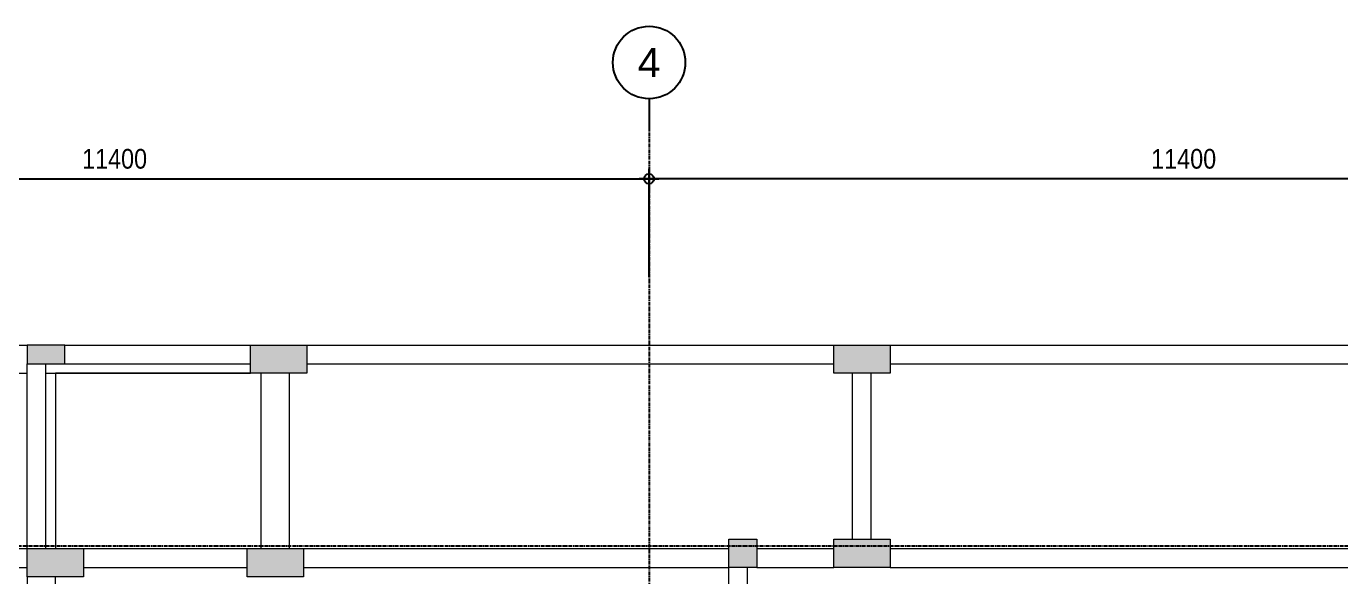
# Model space of a CAD drawing. Header units: millimetres. Extents: x -153298 to 620751, y -313239 to 250031.
# Drawn here: x 23924 to 37940, y -82274 to -76404 of the extents above; entities that cross this region are included whole.
import ezdxf
from ezdxf.enums import TextEntityAlignment as Align

# ---------------------------------------------------------------- set-up
doc = ezdxf.new("R2010")
doc.units = ezdxf.units.MM
doc.linetypes.add('CENTER', pattern=[2, 1.25, -0.25, 0.25, -0.25])
doc.linetypes.add('XKITLINE00', pattern=[0])
doc.layers.get('DEFPOINTS').update_dxf_attribs({"color": 250})
for name, color, linetype in [('000 - EXISTING_CONCRETE_MAIN_COLOR_1', 1, 'Continuous'), ('S-DIM', 7, 'Continuous'), ('Stan-Dim', 8, 'Continuous')]:
    doc.layers.add(name, color=color, linetype=linetype)
doc.layers.add('Part', color=2, linetype='Continuous', lineweight=0)
doc.styles.add('ROMANS', font='arial.ttf', dxfattribs={"width": 0.85})
doc.dimstyles.new('Dim-Cen', dxfattribs={"dimtxt": 3, "dimasz": 1, "dimexe": 0, "dimexo": 2.5, "dimgap": 1.5, "dimtad": 1, "dimdec": 0, "dimzin": 1, "dimdsep": 46, "dimtxsty": 'ROMANS', "dimblk": 'CEN1', "dimcen": 0.09, "dimclrd": 1, "dimclre": 250, "dimclrt": 3, "dimadec": 0, "dimazin": 0, "dimtfac": 1, "dimtdec": 0, "dimtofl": 0, "dimtmove": 2, "dimatfit": 3, "dimfxl": 1, "dimtfill": 1, "dimtfillclr": 256, "dimtolj": 1, "dimtzin": 0, "dimarcsym": 0})

# ---------------------------------------------------------------- blocks, each defined once
blk = doc.blocks.new('*A2121')
at = {"layer": 'Part'}
blk.add_hatch(color=256, dxfattribs=at).paths.add_polyline_path([(275.23, 162.74), (275.23, 165.14), (280.03, 165.14), (280.03, 162.74)], flags=17)
blk = doc.blocks.new('*A2323')
at = {"layer": 'Part'}
blk.add_hatch(color=256, dxfattribs=at).paths.add_polyline_path([(266.28, 162.74), (266.28, 165.14), (268.68, 165.14), (268.68, 162.74)], flags=17)
blk = doc.blocks.new('*A2828')
at = {"layer": 'Part'}
blk.add_hatch(color=256, dxfattribs=at).paths.add_polyline_path([(275.23, 179.3), (275.23, 181.7), (280.03, 181.7), (280.03, 179.3)], flags=17)
blk = doc.blocks.new('*A2929')
at = {"layer": 'Part'}
blk.add_hatch(color=256, dxfattribs=at).paths.add_polyline_path([(225.48, 179.3), (225.48, 181.7), (230.28, 181.7), (230.28, 179.3)], flags=17)
blk = doc.blocks.new('*A3030')
at = {"layer": 'Part'}
blk.add_hatch(color=256, dxfattribs=at).paths.add_polyline_path([(206.43, 161.94), (206.43, 164.34), (211.23, 164.34), (211.23, 161.94)], flags=17)
blk = doc.blocks.new('*A3131')
at = {"layer": 'Part'}
blk.add_hatch(color=256, dxfattribs=at).paths.add_polyline_path([(225.2, 161.94), (225.2, 164.34), (230, 164.34), (230, 161.94)], flags=17)
blk = doc.blocks.new('*A3232')
at = {"layer": 'Part'}
blk.add_hatch(color=256, dxfattribs=at).paths.add_polyline_path([(206.43, 180.1), (206.43, 181.7), (209.63, 181.7), (209.63, 180.1)], flags=17)
blk = doc.blocks.new('*A264261')
at = {"layer": '000 - EXISTING_CONCRETE_MAIN_COLOR_1', "linetype": 'XKITLINE00', "lineweight": 0}
for p, q in [((209.632, 181.703982), (225.48, 181.703982)), ((230.28, 181.703982), (275.232, 181.703982)), ((280.032, 181.703982), (320.68, 181.703982)), ((206.432, 164.344025), (206.432, 180.103982)), ((208.032, 164.344025), (208.032, 180.103982)), ((209.632, 180.103982), (225.48, 180.103982)), ((230.28, 180.103982), (275.232, 180.103982)), ((280.032, 180.103982), (320.68, 180.103982)), ((211.232, 164.344025), (225.2, 164.344025)), ((230, 164.344025), (266.28, 164.344025)), ((268.68, 164.344025), (275.232, 164.344025)), ((280.032, 164.344025), (320.68, 164.344025)), ((211.232, 162.744025), (225.2, 162.744025)), ((230, 162.744025), (266.28, 162.744025)), ((268.68, 162.744025), (275.232, 162.744025)), ((280.032, 162.744025), (320.68, 162.744025))]:
    blk.add_line(p, q, dxfattribs=at)
blk = doc.blocks.new('*A315309')
at = {"layer": '000 - EXISTING_CONCRETE_MAIN_COLOR_1', "linetype": 'XKITLINE00', "lineweight": 0}
for p, q in [((206.441991, 150.654666), (206.441991, 161.944025)), ((208.841991, 150.654666), (208.841991, 161.944025)), ((206.441991, 139.784027), (206.441991, 148.134666)), ((208.841991, 139.784027), (208.841991, 148.134666))]:
    blk.add_line(p, q, dxfattribs=at)
blk = doc.blocks.new('*A317311')
at = {"layer": '000 - EXISTING_CONCRETE_MAIN_COLOR_1', "linetype": 'XKITLINE00', "lineweight": 0}
for p, q in [((225.48, 179.303982), (208.832, 179.303982)), ((208.832, 179.303982), (208.832, 164.344025))]:
    blk.add_line(p, q, dxfattribs=at)
blk = doc.blocks.new('*A318312')
at = {"layer": 'Part', "linetype": 'XKITLINE00', "lineweight": 0}
for p, q in [((275.232, 165.144025), (280.032, 165.144025)), ((275.232, 162.744025), (275.232, 165.144025)), ((280.032, 165.144025), (280.032, 162.744025)), ((280.032, 162.744025), (275.232, 162.744025))]:
    blk.add_line(p, q, dxfattribs=at)
blk = doc.blocks.new('*A320314')
at = {"layer": 'Part', "linetype": 'XKITLINE00', "lineweight": 0}
for p, q in [((266.28, 165.144025), (268.68, 165.144025)), ((266.28, 162.744025), (266.28, 165.144025)), ((268.68, 165.144025), (268.68, 162.744025)), ((268.68, 162.744025), (266.28, 162.744025))]:
    blk.add_line(p, q, dxfattribs=at)
blk = doc.blocks.new('*A322316')
at = {"layer": '000 - EXISTING_CONCRETE_MAIN_COLOR_1', "linetype": 'XKITLINE00', "lineweight": 0}
for p, q in [((266.28, 139.784027), (266.28, 162.743982)), ((267.88, 139.784027), (267.88, 162.743982))]:
    blk.add_line(p, q, dxfattribs=at)
blk = doc.blocks.new('*A333327')
at = {"layer": '000 - EXISTING_CONCRETE_MAIN_COLOR_1', "linetype": 'XKITLINE00', "lineweight": 0}
for p, q in [((276.832, 165.144025), (276.832, 179.303982)), ((278.432, 165.144025), (278.432, 179.303982))]:
    blk.add_line(p, q, dxfattribs=at)
blk = doc.blocks.new('*A691680')
at = {"layer": '000 - EXISTING_CONCRETE_MAIN_COLOR_1', "linetype": 'XKITLINE00', "lineweight": 0}
for p, q in [((203.64, 181.703982), (203.64, 179.303982)), ((203.64, 181.703982), (206.432, 181.703982)), ((203.64, 179.303982), (206.432, 179.303982)), ((208.032, 179.303982), (225.48, 179.303982))]:
    blk.add_line(p, q, dxfattribs=at)
blk = doc.blocks.new('*A692681')
at = {"layer": '000 - EXISTING_CONCRETE_MAIN_COLOR_1', "linetype": 'XKITLINE00', "lineweight": 0}
for p, q in [((208.032, 179.303982), (208.832, 179.303982)), ((208.832, 179.303982), (208.832, 164.344025))]:
    blk.add_line(p, q, dxfattribs=at)
blk = doc.blocks.new('*A699688')
at = {"layer": '000 - EXISTING_CONCRETE_MAIN_COLOR_1', "linetype": 'XKITLINE00', "lineweight": 0}
for p, q in [((226.399982, 164.344025), (226.399982, 179.303982)), ((228.799982, 164.344025), (228.799982, 179.303982))]:
    blk.add_line(p, q, dxfattribs=at)
blk = doc.blocks.new('*A700689')
at = {"layer": 'Part', "linetype": 'XKITLINE00', "lineweight": 0}
for p, q in [((275.232, 181.703982), (280.032, 181.703982)), ((275.232, 179.303982), (275.232, 181.703982)), ((280.032, 181.703982), (280.032, 179.303982)), ((280.032, 179.303982), (275.232, 179.303982))]:
    blk.add_line(p, q, dxfattribs=at)
blk = doc.blocks.new('*A725714')
at = {"layer": 'Part', "linetype": 'XKITLINE00', "lineweight": 0}
for p, q in [((225.48, 181.703982), (230.28, 181.703982)), ((225.48, 179.303982), (225.48, 181.703982)), ((230.28, 181.703982), (230.28, 179.303982)), ((230.28, 179.303982), (225.48, 179.303982))]:
    blk.add_line(p, q, dxfattribs=at)
blk = doc.blocks.new('*A726715')
at = {"layer": '000 - EXISTING_CONCRETE_MAIN_COLOR_1', "linetype": 'XKITLINE00', "lineweight": 0}
for p, q in [((160.289991, 164.344025), (206.432, 164.344025)), ((160.289991, 162.744025), (206.432, 162.744025))]:
    blk.add_line(p, q, dxfattribs=at)
blk = doc.blocks.new('*A727716')
at = {"layer": 'Part', "linetype": 'XKITLINE00', "lineweight": 0}
for p, q in [((206.432, 164.344025), (211.232, 164.344025)), ((206.432, 161.944025), (206.432, 164.344025)), ((211.232, 164.344025), (211.232, 161.944025)), ((211.232, 161.944025), (206.432, 161.944025))]:
    blk.add_line(p, q, dxfattribs=at)
blk = doc.blocks.new('*A728717')
at = {"layer": 'Part', "linetype": 'XKITLINE00', "lineweight": 0}
for p, q in [((225.2, 164.344025), (230, 164.344025)), ((225.2, 161.944025), (225.2, 164.344025)), ((230, 164.344025), (230, 161.944025)), ((230, 161.944025), (225.2, 161.944025))]:
    blk.add_line(p, q, dxfattribs=at)
blk = doc.blocks.new('*A729718')
at = {"layer": 'Part', "linetype": 'XKITLINE00', "lineweight": 0}
for p, q in [((209.632, 181.703982), (206.432, 181.703982)), ((206.432, 181.703982), (206.432, 180.103982)), ((209.632, 180.103982), (209.632, 181.703982)), ((206.432, 180.103982), (209.632, 180.103982))]:
    blk.add_line(p, q, dxfattribs=at)
blk = doc.blocks.new('CEN1')
at = {"color": 1}
for p, q in [((1.5, 0), (-1.5, 0)), ((0, 1.5), (0, -1.5))]:
    blk.add_line(p, q, dxfattribs=at)
at = {"color": 3}
blk.add_circle((0, 0), 0.75, dxfattribs=at)
blk = doc.blocks.new('*D4749')
at = {"layer": 'DEFPOINTS', "color": 0, "transparency": 16777216}
for p in [(30565, -78031), (19165, -79256), (30565, -79256)]:
    blk.add_point(p, dxfattribs=at)
at = {"layer": 'S-DIM', "color": 250, "lineweight": -2, "transparency": 16777216}
for p, q in [((19165, -79081), (19165, -78031)), ((30565, -79081), (30565, -78031))]:
    blk.add_line(p, q, dxfattribs=at)
at = {"layer": 'S-DIM', "color": 1, "lineweight": -2, "transparency": 16777216}
blk.add_line((19235, -78031), (30495, -78031), dxfattribs=at)
at = {"layer": 'S-DIM', "color": 1, "lineweight": -2, "transparency": 16777216, "xscale": 70, "yscale": 70, "zscale": 70, "rotation": 180}
blk.add_blockref('CEN1', (19165, -78031), dxfattribs=at)
at = {"layer": 'S-DIM', "color": 1, "lineweight": -2, "transparency": 16777216, "xscale": 70, "yscale": 70, "zscale": 70}
blk.add_blockref('CEN1', (30565, -78031), dxfattribs=at)
at = {"layer": 'S-DIM', "color": 3, "transparency": 16777216, "insert": (24865, -77819), "char_height": 210, "attachment_point": 5, "style": 'ROMANS', "bg_fill": 3, "box_fill_scale": 1.1, "bg_fill_color": 256, "bg_fill_true_color": 13158600, "bg_fill_transparency": 0}
blk.add_mtext('\\A1;11400', dxfattribs=at)
blk = doc.blocks.new('*D4745')
at = {"layer": 'DEFPOINTS', "color": 0, "transparency": 16777216}
for p in [(30565, -78031), (30565, -79256), (41965, -79256)]:
    blk.add_point(p, dxfattribs=at)
at = {"layer": 'S-DIM', "color": 250, "lineweight": -2, "transparency": 16777216}
for p, q in [((30565, -79081), (30565, -78031)), ((41965, -79081), (41965, -78031))]:
    blk.add_line(p, q, dxfattribs=at)
at = {"layer": 'S-DIM', "color": 1, "lineweight": -2, "transparency": 16777216}
blk.add_line((41895, -78031), (30635, -78031), dxfattribs=at)
at = {"layer": 'S-DIM', "color": 1, "lineweight": -2, "transparency": 16777216, "xscale": 70, "yscale": 70, "zscale": 70, "rotation": 180}
blk.add_blockref('CEN1', (30565, -78031), dxfattribs=at)
at = {"layer": 'S-DIM', "color": 1, "lineweight": -2, "transparency": 16777216, "xscale": 70, "yscale": 70, "zscale": 70}
blk.add_blockref('CEN1', (41965, -78031), dxfattribs=at)
at = {"layer": 'S-DIM', "color": 3, "transparency": 16777216, "insert": (36265, -77819), "char_height": 210, "attachment_point": 5, "style": 'ROMANS', "bg_fill": 3, "box_fill_scale": 1.1, "bg_fill_color": 256, "bg_fill_true_color": 13158600, "bg_fill_transparency": 0}
blk.add_mtext('\\A1;11400', dxfattribs=at)

msp = doc.modelspace()

# ---------------------------------------------------------------- linework, layer by layer
at = {"color": 3}
msp.add_line((30564.5579, -77176.7912), (30564.5579, -77481.1293), dxfattribs=at)
at = {"color": 1, "linetype": 'CENTER', "ltscale": 30}
for p, q in [((30564.5579, -77481.1293), (30564.5579, -88853.3362)), ((15908.5316, -81943.9241), (46932.8793, -81943.9241))]:
    msp.add_line(p, q, dxfattribs=at)
at = {"color": 3}
msp.add_circle((30564.5579, -76790.5646), 386.2266, dxfattribs=at)

# ---------------------------------------------------------------- block references
at = {"lineweight": 0, "xscale": 125, "yscale": 125, "zscale": 125}
for name in ['*A691680', '*A3232', '*A264261', '*A729718', '*A2929', '*A725714', '*A2828', '*A700689', '*A692681', '*A317311', '*A699688', '*A333327', '*A726715', '*A727716', '*A3030', '*A728717', '*A3131', '*A320314', '*A2323', '*A318312', '*A2121', '*A315309', '*A322316']:
    msp.add_blockref(name, (-1870.4421, -102516.9241), dxfattribs=at)

# ---------------------------------------------------------------- texts
at = {"layer": 'Stan-Dim', "color": 5, "style": 'ROMANS'}
msp.add_attdef('4', text='', height=312.5, dxfattribs=at).set_placement((30564.5579, -76790.5646), align=Align.MIDDLE_CENTER)

# ---------------------------------------------------------------- next in the draw order: dimensions: what is measured, and where the dimension line sits
at = {"layer": 'S-DIM'}
dim = msp.add_linear_dim(base=(30564.5579, -78031.0592), p1=(19164.5579, -79256.1802), p2=(30564.5579, -79256.1802), dimstyle='Dim-Cen', override={"dimscale": 70}, dxfattribs=at)
dim.commit()
dim.dimension.update_dxf_attribs({"geometry": '*D4749', "text_midpoint": (24864.5579, -77818.8389)})

# ---------------------------------------------------------------- next in the draw order: dimensions: what is measured, and where the dimension line sits
dim = msp.add_linear_dim(base=(30564.5579, -78031.0592), p1=(41964.5579, -79256.1802), p2=(30564.5579, -79256.1802), angle=180, dimstyle='Dim-Cen', override={"dimscale": 70}, dxfattribs=at)
dim.commit()
dim.dimension.update_dxf_attribs({"geometry": '*D4745', "text_midpoint": (36264.5579, -77818.8389)})

doc.saveas('drawing.dxf')
